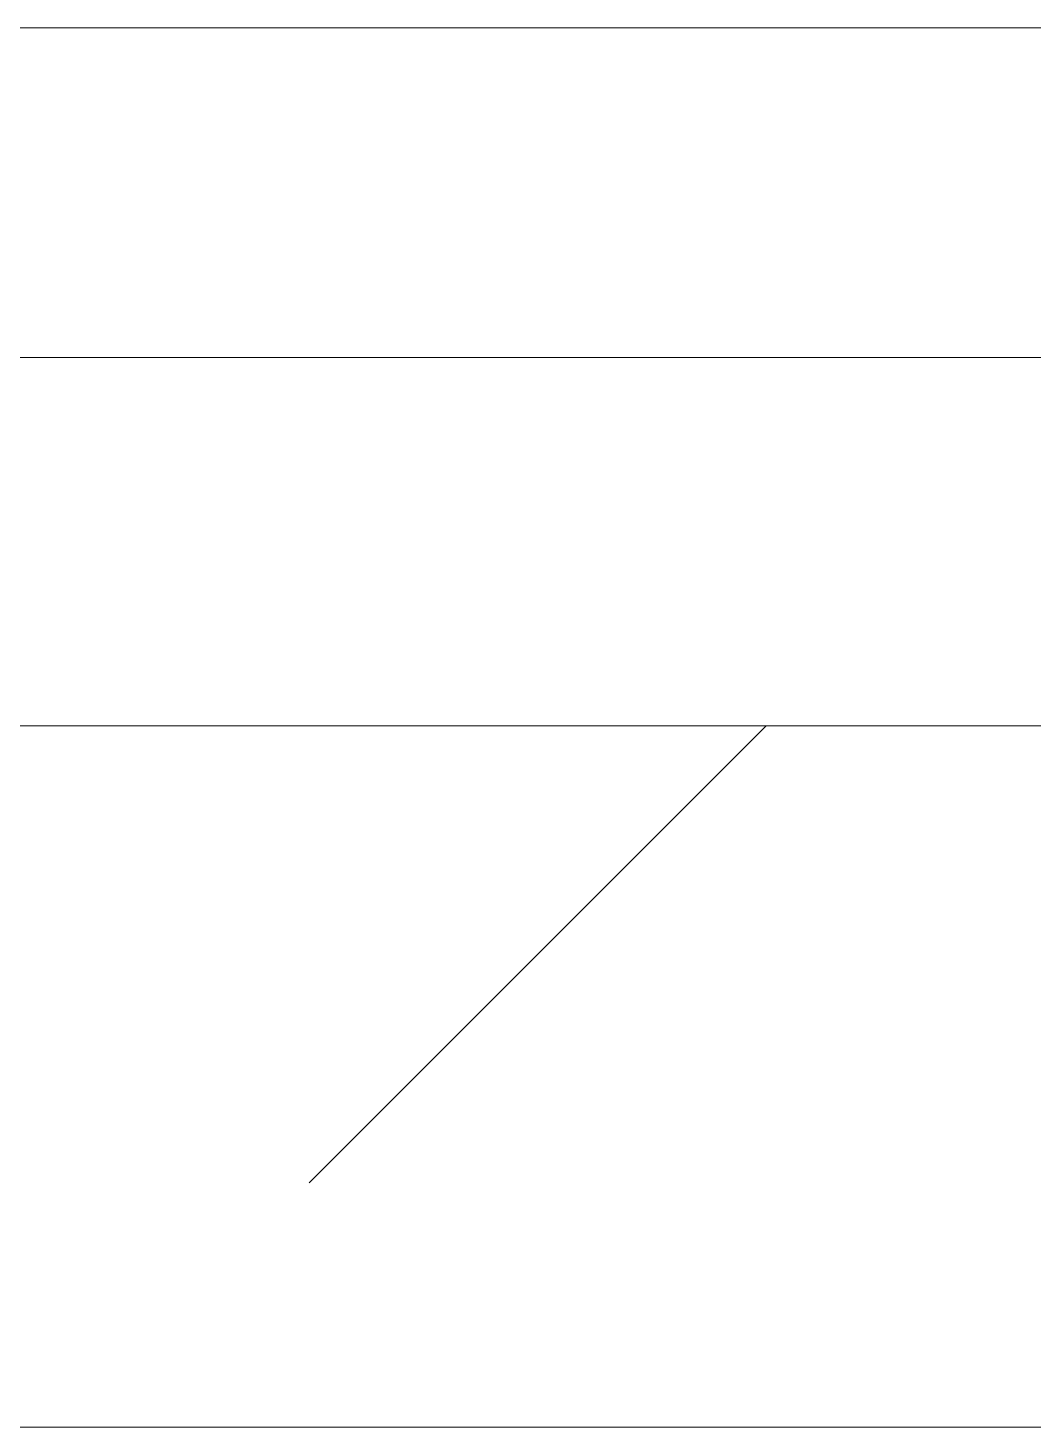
# Model space of a CAD drawing. Header units: millimetres. Extents: x 97 to 214665, y -4577 to 61202.
# Drawn here: x 179725.8 to 179783.1, y 16045.2 to 16125 of the extents above; entities that cross this region are included whole.
import ezdxf

# ---------------------------------------------------------------- set-up
doc = ezdxf.new("R2010")
doc.units = ezdxf.units.MM
for name, color, linetype, lineweight in [('A-GLAZ-____-MCUT', 151, 'Continuous', 9), ('A-GLAZ-____-OTLN', 151, 'Continuous', 9), ('A-GLAZ-CURT-OTLN', 52, 'Continuous', 9), ('A-GLAZ-CWMG-OTLN', 51, 'Continuous', 9)]:
    doc.layers.add(name, color=color, linetype=linetype, lineweight=lineweight)

# ---------------------------------------------------------------- blocks, each defined once
blk = doc.blocks.new('PNS_Панель прямоугольная2 - Нр_Стекло - 40мм-39391422-О_АИ_ПП_4_200_Целиком')
at = {"layer": 'A-GLAZ-____-OTLN', "lineweight": 5}
h = blk.add_hatch(dxfattribs=at)
h.set_pattern_fill('FP_131', color=256, style=0, pattern_type=2)
h.set_pattern_definition([(45, (-121968.73, -15985.2), (-282.8427, 282.8427), [200, -600]), (45, (-122168.73, -16085.2), (-282.8427, 282.8427), [600, -200]), (45, (-121768.73, -16185.2), (-282.8427, 282.8427), [200, -600])])
h.paths.add_polyline_path([(-405.588, -40), (418.75, -40), (418.75, -21), (428.75, -21), (428.75, 0), (-428.75, 0), (-428.75, -21), (-418.75, -21), (-418.75, -40)])
at = {"layer": 'A-GLAZ-____-MCUT', "color": 10, "lineweight": 5}
for p, q in [((428.75, 0), (-428.75, 0)), ((-418.75, -40), (418.75, -40))]:
    blk.add_line(p, q, dxfattribs=at)
at = {"layer": 'A-GLAZ-____-OTLN', "color": 10, "lineweight": 5}
blk.add_line((-428.75, 0), (428.75, 0), dxfattribs=at)
blk = doc.blocks.new('Прямоугольный импост - Рядовой 50х200-39391402-О_АИ_ПП_4_200_Целиком')
at = {"layer": 'A-GLAZ-CWMG-OTLN', "color": 10, "lineweight": 5}
for p, q in [((122287.478, 16125), (121449.978, 16125)), ((122287.478, 16106.2), (121449.978, 16106.2))]:
    blk.add_line(p, q, dxfattribs=at)
blk = doc.blocks.new('0083_СОШ675_АР_R22_rvt-1-О_АИ_ПП_4_200_Целиком')
at = {"layer": 'A-GLAZ-CURT-OTLN', "color": 90, "lineweight": 9}
blk.add_blockref('PNS_Панель прямоугольная2 - Нр_Стекло - 40мм-39391422-О_АИ_ПП_4_200_Целиком', (121868.728, 16085.2), dxfattribs=at)
at = {"layer": 'A-GLAZ-CWMG-OTLN', "color": 90, "lineweight": 9}
blk.add_blockref('Прямоугольный импост - Рядовой 50х200-39391402-О_АИ_ПП_4_200_Целиком', (0, 0), dxfattribs=at)

msp = doc.modelspace()

# ---------------------------------------------------------------- block references
at = {"color": 250, "lineweight": 5}
msp.add_blockref('0083_СОШ675_АР_R22_rvt-1-О_АИ_ПП_4_200_Целиком', (57498.114412, 0), dxfattribs=at)

doc.saveas('drawing.dxf')
